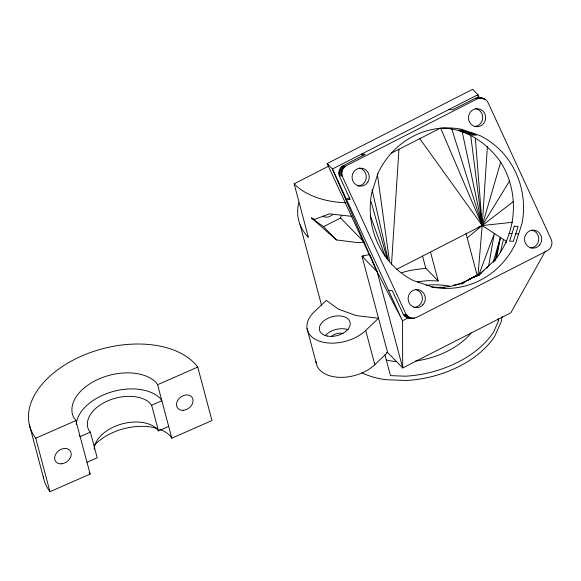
<?xml version="1.0" encoding="UTF-8"?>
<svg xmlns="http://www.w3.org/2000/svg" width="581" height="581" viewBox="0 0 581 581"><rect width="100%" height="100%" fill="white"/><g stroke="black" fill="none" stroke-linecap="round" stroke-linejoin="round"><path stroke-width="0.87" d="M349.595 197.729L346.45 199.334L350.205 199.566L339.297 175.774C338.164 172.281 339.486 168.141 342.536 166.05L365.267 154.364L361.513 154.132L362.261 155.744M412.357 318.315L408.414 316.899L405.683 313.602L342.608 176.98C340.691 172.985 342.369 167.669 346.378 165.679L477.313 98.843C481.184 96.736 486.384 98.705 488.091 102.714L551.166 239.336C553.083 243.33 551.405 248.646 547.396 250.636L416.461 317.48C412.125 319.223 405.966 318.649 403.287 314.379L392.255 290.653L388.5 290.413M494.562 261.45L495.15 259.743C517.272 232.146 519.552 192.079 500.677 162.164C487.365 143.231 466.013 128.423 442.301 128.125M391.536 264.13L398.958 149.281M487.386 146.579L482.208 225.544L478.01 274.951M461.292 284.131L461.416 283.245L481.634 272.932M463.377 282.25L465.141 281.872M488.556 266.432L494.322 233.439L478.737 275.096M496.668 257.71L500.379 237.389L493.218 262.351M495.106 260.39L500.379 237.389M500.372 252.575L503.407 239.357M505.957 243.069L506.443 241.333L482.208 225.544L419.772 138.656M352.042 216.379L329.5 213.852L314.546 219.407L311.518 217.998L323.53 226.692L340.597 217.977L341.359 215.362M500.677 162.164L482.208 225.544L467.197 237.869M483.944 270.23L480.029 273.745L469.136 279.308L467.865 280.485M498.215 318.824L498.68 320.567L493.661 331.867A83.933 51.905 -14.9 0 1 405.197 376.197L390.461 375.631L384.912 354.78M486.885 268.364L487.67 266.744M545.341 251.239L510.837 312.76L402.706 367.962L387.6 352.456L361.985 256.206L369.741 254.471M509.646 180.844L482.208 225.544L396.605 269.395M471.685 278.226L469.136 279.308L479.579 274.247L495.15 259.743M365.718 330.458L378.492 318.235L356.342 315.636L338.425 309.157L326.34 300.377L314.248 311.852A33.8 20.901 -14.9 0 0 319.165 341.076A33.8 20.901 -14.9 0 0 365.718 330.458L374.825 364.686A33.8 20.901 -14.9 0 1 338.527 377.294A33.8 20.901 -14.9 0 1 316.006 361.331M374.825 364.686L387.6 352.456L386.503 352.522M479.579 274.247L480.029 273.971M513.669 201.346L482.208 225.544L478.09 227.265M476.616 275.786L478.584 274.697M472.44 277.616L474.583 276.527M431.392 286.934C444.777 288.416 458.932 285.859 470.523 278.829M470.864 278.684L470.247 279.018M475.011 276.752L475.578 276.469L472.585 277.82M298.728 202.762A90.128 55.74 -14.9 0 0 308.366 237.28L294.139 183.807L328.309 166.362M391.696 152.992L440.587 128.031L482.208 225.544L512.486 222.269M472.564 134.952L476.318 135.184L462.055 130.311L458.3 130.071L472.564 134.952L474.176 134.131M408.98 317.473L402.517 320.77L402.706 367.962L377.091 271.705L371.84 259.395M481.417 98L475.374 98.24L452.584 109.794L448.83 109.555M49.966 491.7L35.739 438.219L75.893 420.586L90.128 474.06L49.966 491.7A90.128 55.74 -14.9 0 1 43.292 476.754M75.893 420.586L73.133 416.395A45.797 28.324 -14.9 0 1 100.629 378.238A45.797 28.324 -14.9 0 1 156.136 382.523L157.582 384.709L197.743 367.076L211.971 420.55L171.809 438.183L170.371 436.004A45.797 28.324 -14.9 0 0 159.579 429.279M86.997 462.294L97.194 457.813L90.367 432.148L80.163 436.629L79.241 435.234M90.367 432.148L89.024 430.557A34.359 21.25 -14.9 0 1 106.446 401.456A34.359 21.25 -14.9 0 1 149.186 402.321L151.648 405.233L161.852 400.752L160.407 398.566A45.797 28.324 -14.9 0 0 111.131 392.059A45.797 28.324 -14.9 0 0 76.22 424.29M94.187 449.309A34.359 21.25 -14.9 0 1 118.56 424.987A34.359 21.25 -14.9 0 1 156.02 427.986L158.475 430.899L168.679 426.418M462.251 283.71L463.914 282.991M479.87 274.762L475.73 276.418L479.717 274.726M475.193 276.36L474.031 276.81M453.369 285.206L462.294 283.237M417.354 281.996A63.373 39.188 -14.9 0 1 429.294 280.638L438.205 280.979L425.786 268.233L411.217 270.216A83.933 51.905 -14.9 0 0 401.87 272.634M364.185 242.175L357.25 242.582L336.443 239.946L311.518 217.998M363.793 256.098L361.985 256.206L377.091 271.705L402.517 320.77L332.434 168.977L327.161 163.566L472.643 89.3L477.909 94.71L479.804 98.814M409.438 318.134L410.491 318.141M477.444 97.811L482.462 98.145M476.398 97.957L479.318 98.138M483.479 98.436L478.497 97.819M475.374 98.24L478.294 98.421M482.993 98.77L484.452 98.864M483.9 99.329L485.36 99.416M465.316 132.475L462.294 132.286L482.208 225.544L475.367 138.358M469.07 132.708L471.99 132.889M342.536 166.05L345.455 166.231M341.693 166.718L344.613 166.9M340.945 167.495L343.858 167.677M340.292 168.374L343.211 168.555M339.754 169.325L342.674 169.507M339.34 170.349L342.26 170.531M339.057 171.41L341.977 171.598M338.912 172.506L341.831 172.688M338.905 173.61L341.824 173.799M339.035 174.707L341.948 174.888M339.297 175.774L342.216 175.963M508.963 233.366L511.984 233.555M515.739 233.787L518.659 233.969M403.287 314.379L406.206 314.561M403.918 315.258L406.838 315.439M404.659 316.042L407.579 316.224M405.494 316.718L408.414 316.899M406.402 317.27L409.322 317.451M407.375 317.698L410.295 317.88M412.997 318.09L414.456 318.177M408.392 317.989L413.411 318.323M442.686 287.566L444.443 287.835M497.409 319.267L498.68 320.567M340.597 217.977L363.561 241.536M323.53 226.692L336.443 239.946M89.205 472.665L90.128 474.06M328.585 165.868L327.161 163.566L377.091 271.705L332.434 168.977L477.909 94.71L478.018 96.511M370.09 255.291L371.143 257.753M370.264 215.653L385.123 256.214M451.684 128.655L482.208 225.544L470.675 135.148M371.085 201.76L387.069 258.342M465.955 233.199L477.321 275.917M430.536 252.147L438.205 280.979M422.547 256.068L425.786 268.233M300.101 224.731L321.518 305.236M307.066 328.664L316.173 362.885M157.582 384.709L171.809 438.183M151.648 405.233L158.475 430.899M29.42 424.943L43.648 478.424M372.051 189.624L387.985 259.075M377.425 174.663L389.51 261.523M502.071 316.609A83.933 51.905 -14.9 0 1 501.112 321.918L494.801 336.145A83.933 51.905 -14.9 0 1 406.337 380.475L385.828 379.691A83.933 51.905 -14.9 0 1 361.81 372.741M345.753 202.762A90.128 55.74 -14.9 0 1 294.139 183.807M426.214 285.227A63.373 39.188 -14.9 0 1 449.541 286.099M332.354 214.876A9.013 6.689 -44.3 0 1 322.782 216.139M471.147 333A63.409 39.21 -14.9 0 1 415.538 360.997M396.75 361.578A63.409 39.21 -14.9 0 1 386.234 360.017M359.116 168.083A8.991 8.584 -86.4 0 1 366.299 177.583A8.991 8.584 -86.4 0 1 357.845 185.956M475.534 108.647A9.013 8.606 -86.4 0 1 482.738 117.79A9.013 8.606 -86.4 0 1 474.975 126.505M531.717 230.105A9.013 8.606 -86.4 0 1 538.798 239.35A9.013 8.606 -86.4 0 1 530.925 247.964M415.945 289.665A9.013 8.606 -86.4 0 1 422.351 299.44A9.013 8.606 -86.4 0 1 413.89 307.414M94.311 445.322A45.797 28.324 -14.9 0 1 157.03 428.422M35.739 438.219A90.128 55.74 -14.9 0 1 81.66 356.037A90.128 55.74 -14.9 0 1 197.743 367.076M331.33 336.486A9.013 5.57 -14.9 0 1 343.124 333.465M325.2 335.658A15.774 9.754 -14.9 0 1 348.179 329.776M377.911 173.523L371.593 193.444A80.272 76.656 -86.4 0 0 413.403 280.558L432.395 287.058A80.272 76.656 -86.4 0 0 515.863 242.793L522.174 222.872A80.272 76.656 -86.4 0 0 480.371 135.758L461.379 129.258A80.272 76.656 -86.4 0 0 377.911 173.523M514.323 226.183L509.581 241.137L513.335 241.376L518.078 226.416L514.323 226.183M367.751 182.165A8.991 8.584 -86.4 0 0 361.295 168.178A8.991 8.584 -86.4 0 0 352.921 181.098A8.991 8.584 -86.4 0 0 367.751 182.165M483.704 123.404A9.013 8.606 -86.4 0 0 478.453 108.829A9.013 8.606 -86.4 0 0 468.998 120.957A9.013 8.606 -86.4 0 0 483.704 123.404M539.698 244.942A9.013 8.606 -86.4 0 0 534.636 230.287A9.013 8.606 -86.4 0 0 525.021 242.277A9.013 8.606 -86.4 0 0 539.698 244.942M422.874 304.858A9.013 8.606 -86.4 0 0 418.865 289.846A9.013 8.606 -86.4 0 0 408.428 301.06A9.013 8.606 -86.4 0 0 422.874 304.858M183.197 410.324A9.013 6.87 -37 0 0 192.623 398.334A9.013 6.87 -37 0 0 178.505 399.227A9.013 6.87 -37 0 0 183.197 410.324M61.295 463.841A9.013 6.87 -37 0 0 70.795 451.887A9.013 6.87 -37 0 0 56.698 452.693A9.013 6.87 -37 0 0 61.295 463.841M327.285 336.043A15.774 9.754 -14.9 0 0 350.227 323.494A15.774 9.754 -14.9 0 0 326.827 318.867A15.774 9.754 -14.9 0 0 327.285 336.043"/></g></svg>
